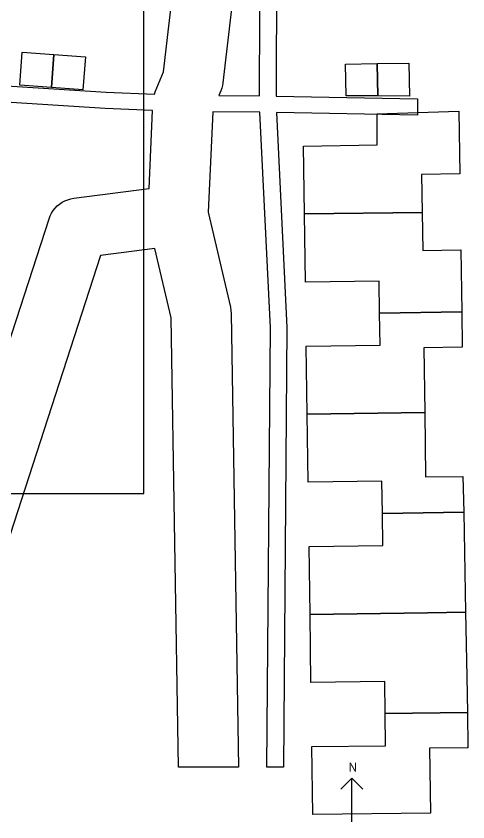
# Model space of a CAD drawing. Header units: centimetres. Extents: x 113929 to 125942, y -37620 to -23908.
# Drawn here: x 121818 to 125942, y -36808 to -29447 of the extents above; entities that cross this region are included whole.
import ezdxf

# ---------------------------------------------------------------- set-up
doc = ezdxf.new("R2010")
doc.units = ezdxf.units.CM
for name, color, linetype in [('A-ANNO-SYMB', 7, 'Continuous'), ('C-BLDG-EXST', 7, 'Continuous'), ('C-ROAD', 7, 'Continuous'), ('V-PROP-LINE', 7, 'Continuous')]:
    doc.layers.add(name, color=color, linetype=linetype)

msp = doc.modelspace()

# ---------------------------------------------------------------- linework, layer by layer
at = {"layer": 'A-ANNO-SYMB'}
for p in [(124783, -36508), (124883, -36808), (124983, -36508)]:
    msp.add_line(p, (124883, -36408), dxfattribs=at)
at = {"layer": 'C-BLDG-EXST'}
for points in [[(122161, -29797.7), (122139.8, -30099.5), (121852.1, -30078.5), (121873.3, -29777.8)], [(122161, -29797.7), (122450.1, -29818.7), (122428.1, -30119.4), (122139.8, -30099.5)], [(125115.2, -29880.6), (125119.3, -30176.9), (124829.6, -30175.8), (124825.5, -29885)], [(125119.3, -30176.9), (125115.2, -29880.6), (125403.6, -29876.2), (125407.7, -30178)], [(125524.1, -31240.3), (124449.4, -31254.6), (124441.2, -30634.5), (125115.2, -30624.6), (125113.1, -30339.4), (125859.7, -30316.1), (125868.6, -30887.6), (125519.3, -30893.2)], [(124449.4, -31254.6), (125524.1, -31240.3), (125529.6, -31588.5), (125878.9, -31582.9), (125886.4, -32150), (125136.4, -32161.1), (125132.3, -31867), (124458.3, -31877)], [(125136.4, -32161.1), (125886.4, -32150), (125891.2, -32471.7), (125539.9, -32477.2), (125548.1, -33068.6), (124474.8, -33083), (124466.5, -32462.8), (125140.5, -32454)], [(124474.8, -33083), (125548.1, -33068.6), (125556.3, -33656.7), (125896.7, -33652.2), (125903.6, -33978.3), (125161.8, -33989.4), (125157.7, -33695.4), (124483.7, -33705.3)], [(125161.8, -33989.4), (125903.6, -33978.3), (125921.4, -34891.4), (125574.8, -34898), (124500.8, -34913.5), (124491.9, -34291.2), (125165.9, -34282.3)], [(125187.1, -35818.8), (125183, -35524.8), (124509, -35533.6), (124500.8, -34913.5), (125574.8, -34898), (125921.4, -34891.4), (125933, -35481.7), (125937.1, -35808.9)], [(125187.1, -35818.8), (125937.1, -35808.9), (125941.9, -36130.5), (125591.9, -36135), (125600.8, -36728.6), (124526.8, -36741.8), (124517.9, -36120.6), (125191.2, -36111.8)]]:
    msp.add_lwpolyline(points, close=True, dxfattribs=at)
at = {"layer": 'C-ROAD'}
for points in [[(124198.1, -27932.6), (124190.4, -30177.4), (125483, -30202.9), (125483, -30352.9), (124194, -30327.5), (124290.1, -32291.1), (124290.2, -32295.4), (124257.7, -36308), (124107.7, -36308), (124140.2, -32296.3), (124043.7, -30325.4), (123613.7, -30322.3), (123572.4, -31238.1), (123774.1, -32106.6), (123779.2, -32135.2), (123781.2, -32164.3), (123849, -36308), (123299, -36308), (123231.8, -32202.5), (123084.5, -31568.6), (122587.5, -31634), (121071.3, -36308)], [(116818.4, -29214.1), (116439.9, -29743.5), (117030.1, -30168.3), (117410.5, -29661), (117415.1, -29655.4), (117420.3, -29650.3), (117425.9, -29645.7), (117431.9, -29641.6), (117438.3, -29638.2), (117445, -29635.4), (117452, -29633.3), (117459.1, -29631.8), (117466.3, -29631.1), (117473.6, -29631), (117480.8, -29631.7), (119865.8, -29964), (122639, -30140.7), (123080.8, -30159.3), (123087.8, -30140.2), (123164.2, -29955.6), (123310.4, -28702.9)]]:
    msp.add_lwpolyline(points, dxfattribs=at)
for points in [[(123687, -30130.6), (123669.6, -30172.7), (124040.4, -30175.4), (124048.2, -27926.4), (123940.4, -27915.2), (123879.2, -27918), (123859.9, -28728.7), (123858.2, -28754), (123706.1, -30057.3), (123702, -30082.3), (123695.6, -30106.8), (123687, -30130.6)], [(120544.2, -36150.3), (122117.9, -31299.1), (122128, -31272.8), (122140.7, -31247.7), (122155.8, -31224), (122173.4, -31202), (122193, -31181.8), (122214.7, -31163.8), (122238, -31148.1), (122262.9, -31134.9), (122289, -31124.3), (122316, -31116.4), (122343.7, -31111.3), (123031.6, -31020.9), (123063.7, -30308.7), (122631.8, -30290.5), (122630.2, -30290.4), (119910.4, -30117.2), (118122.3, -35266.4), (120544.2, -36150.3)]]:
    msp.add_lwpolyline(points, close=True, dxfattribs=at)
at = {"layer": 'V-PROP-LINE'}
msp.add_lwpolyline([(117453.1, -33808), (122983, -33808), (122983, -26407.7), (117453.1, -26407.7)], close=True, dxfattribs=at)

# ---------------------------------------------------------------- texts
at = {"layer": 'A-ANNO-SYMB'}
msp.add_text('N', height=80, dxfattribs=at).set_placement((124853, -36348))

doc.saveas('drawing.dxf')
